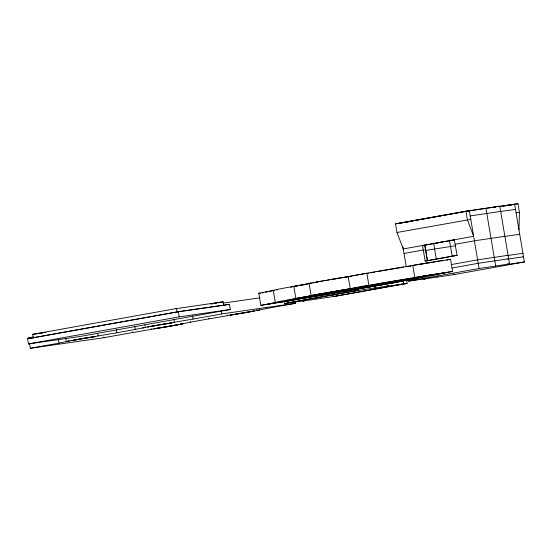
<?xml version="1.0" encoding="UTF-8"?>
<svg xmlns="http://www.w3.org/2000/svg" width="552" height="552" viewBox="0 0 552 552"><rect width="100%" height="100%" fill="white"/><g stroke="black" fill="none" stroke-linecap="round" stroke-linejoin="round"><path stroke-width="0.83" d="M518.956 229.798L519.46 212.361L517.997 203.716L497.145 206.745M507.681 263.711L507.785 264.36L509.551 263.959L499.781 206.186L498.014 206.593M65.716 338.307L66.254 341.502L85.456 337.983M258.798 293.257L273.281 290.469L275.324 302.579L260.848 305.366L258.798 293.257L260.406 293.119M309.065 283.376L348.202 276.573L350.251 288.682L311.107 295.486L309.065 283.376L310.645 283.238M438.081 274.192L452.557 271.411L450.508 259.302L448.638 259.757M500.416 211.457L470.207 215.908M507.647 255.438L508.088 255.307L477.639 259.84L451.598 264.518M508.233 258.902L508.675 258.771L478.225 263.304L452.185 267.975M266.45 291.891L265.719 292.091L266.34 292.056M504.176 236.47L504.866 236.284L474.423 240.817L455.145 244.274M317.227 281.899L315.979 282.203L317.048 282.113M442.318 260.779L443.497 260.51L440.51 260.848M266.989 291.78L269.341 291.325M304.462 299.356L304.676 300.654L302.917 301.061L336.734 296.038L407.148 283.404L406.603 280.161M387.055 285.632L387.166 286.281L388.932 285.874L355.115 290.89L284.694 303.531L284.37 301.585M425.192 278.091L425.295 278.739L423.556 279.126L453.986 274.606L524.4 261.972L514.63 204.199L511.738 204.695M317.89 281.768L322.561 280.899M446.478 260.185L447.644 259.957M493.854 207.276L495.62 206.897L492.971 207.242M425.233 250.297L425.716 250.208M270.314 291.139L272.419 290.759M465.964 211.202L467.427 219.855L473.664 236.318L403.243 248.959L397.005 232.495L395.542 223.843L465.964 211.202L487.609 208.042M398.53 223.332L467.848 211.016M467.006 211.14L469.331 210.719L479.101 268.493L509.551 263.959M400.352 223.118L401.801 222.863M402.925 222.67L469.021 210.795M483.324 208.801L485.07 208.483M506.198 205.634L508.675 205.185M503.534 206.131L512.297 204.613M506.971 205.696L517.997 203.716M397.005 232.495L470.794 219.372M454.448 239.851L424.764 245.178L427.393 260.723L457.27 255.355M423.281 249.994L404.002 253.458L404.381 253.402M424.612 249.835L425.523 249.67M455.531 245.737L425.164 250.491M519.135 234.4L519.722 234.296L504.811 236.442M426.289 244.902L422.522 245.502L425.15 261.041L457.015 255.321L454.386 239.782M308.947 283.618L293.802 286.336L295.851 298.446L368.888 285.336L366.838 273.226L343.834 277.359M310.114 283.411L311.28 283.204M312.805 282.928L314.26 282.665M316.082 282.341L317.172 282.141M331.828 279.512L333.339 279.243M334.843 278.974L336.354 278.698M337.858 278.429L339.363 278.16M340.874 277.891L343.109 277.49M345.731 277.304L346.78 277.118A45.616 0.718 -9.6 0 0 346.822 277.345M273.185 290.621L274.461 290.393M419.058 264.442L420.341 264.208M420.721 264.139L423.467 263.656M177.082 311.977L33.341 337.776L32.754 334.319L176.495 308.52L177.082 311.977L223.691 305.263L223.105 301.806L175.874 308.671M210.988 303.938L212.665 303.641M214.348 303.338L220.234 302.282M211.319 303.924L213.003 303.621M214.687 303.317L216.37 303.013M218.054 302.71L223.105 301.806M28.697 338.555L28.587 337.907L33.368 337.051M27.6 338.728L178.324 311.673L229.425 304.318L230.301 309.506L79.578 336.561L28.476 343.917L27.6 338.728L33.562 337.865M223.498 305.38L229.425 304.318M522.358 253.423L522.937 253.32L507.178 255.59M28.476 343.917L179.207 316.862L230.301 309.506M522.937 256.887L523.524 256.783L507.764 259.047M332.007 292.243L348.829 289.22M276.511 302.503L267.768 304.193L292.298 300.226M421.107 276.545L452.557 271.411M436.894 274.275L445.636 272.578L432.651 274.537M298.597 299.232L260.848 305.366M364.575 287.551L381.397 284.535M344.517 291.435L417.553 278.332M29.573 343.744L30.339 348.284L59.057 343.13A22.28 0.352 -9.6 0 1 69.007 341.191L68.896 340.543M86.126 337.955L98.104 335.968A22.28 0.352 -9.6 0 1 116.851 332.759L135.288 329.447A22.28 0.352 -9.6 0 1 145.245 327.508L145.135 326.86M145.245 327.508L142.492 327.819L174.342 322.285A22.28 0.352 -9.6 0 1 193.09 319.077L221.8 313.922L295.361 303.331L295.037 301.385M408.411 279.512L408.687 281.134L479.101 268.493M30.339 348.284L103.9 337.693L132.618 332.539A22.28 0.352 -9.6 0 0 151.365 329.33L163.344 327.35M180.352 323.465L180.463 324.114A22.28 0.352 -9.6 0 0 190.412 322.168L208.849 318.856A22.28 0.352 -9.6 0 0 227.603 315.647L259.447 310.114L256.701 310.424L256.59 309.775M256.701 310.424A22.28 0.352 -9.6 0 0 266.65 308.485L295.361 303.331M323.679 280.699L326.184 280.264M468.089 211.023L488.465 207.904M424.785 263.421L429.104 262.683M244.495 312.832L254.258 310.99L230.039 315.082L240.817 313.46M327.55 280.023L328.971 279.781M158.652 324.893L147.681 326.943L171.9 322.851L159.88 324.686M431.209 274.668L414.807 277.546L412.758 265.436L431.367 262.193M242.024 313.336L243.784 313.039M330.427 279.533L336.168 278.581M164.006 327.322L183.209 323.796L180.463 324.114M488.278 208L499.781 206.186M430.608 262.428L450.508 259.302M87.223 337.686L71.443 340.625L95.662 336.534L87.333 337.755M162.247 327.612L178.02 324.673L153.808 328.771L162.136 327.543M489.024 207.876L492.412 207.331M433.548 261.945L436.273 261.503M337.472 278.374L339.784 278.008M437.501 261.303L439.627 260.979M340.77 277.856L342.378 277.621M268.796 291.718L269.68 291.58M262.221 292.87L263.338 292.705M344.427 289.724L318.028 294.313L320.312 294.057M368.977 287.047L395.377 282.458L393.093 282.721M363.154 288.096L402.291 281.292L398.917 281.672M494.82 207.172L495.772 207.034M497.932 206.696L510.324 204.909M513.008 204.516L514.988 204.226M404.885 222.373L404.706 222.732M408.259 221.89L406.355 222.166L408.004 221.959M410.157 221.614L411.109 221.476M395.542 223.843L402.084 222.822M402.877 222.76L405.313 222.435M500.595 211.533L515.506 209.387M516.092 212.844L519.46 212.361M452.999 240.03L454.496 239.809M440.199 242.328L442.442 242.004M436.708 242.949L438.95 242.632M425.15 261.041L427.393 260.723M223.112 303.103L259.895 297.804M507.785 264.36L524.4 261.972M35.625 333.843L42.449 332.856M44.153 332.614L45.857 332.366M32.754 334.319L39.53 333.339M41.227 333.097L42.925 332.849M350.354 289.303L363.05 287.475A45.616 0.718 -9.6 0 0 434.859 275.068A45.616 0.718 -9.6 0 0 395.018 280.802A45.616 0.718 -9.6 0 0 350.354 289.303A45.616 0.718 -9.6 0 0 278.546 301.709A45.616 0.718 -9.6 0 0 318.387 295.969A45.616 0.718 -9.6 0 0 363.05 287.475L362.774 285.86M408.687 281.134L425.295 278.739M28.587 337.907L30.457 337.638M30.926 337.569L33.265 337.237M387.166 286.281L407.148 283.404M284.694 303.531L304.676 300.654M314.488 295.099L311.107 295.486M69.007 341.191L66.254 341.502M485.946 208.325L495.717 266.098M449.425 239.989L452.157 256.142M453.82 273.633L453.986 274.606M433.589 243.121L436.183 258.446M437.205 276.028L437.37 277M424.874 245.226L427.524 260.91M402.815 246.413L406.217 266.533M403.229 280.644L403.781 283.887L333.367 296.527L333.201 295.555M374.767 286.074L375.098 288.02M358.151 288.461L358.483 290.407L288.013 302.724M354.784 288.944L355.115 290.89M336.568 295.065L336.734 296.038M316.586 297.942L316.751 298.915M266.54 307.837L266.65 308.485M227.493 314.999L227.603 315.647M221.366 311.328L221.8 313.922M208.739 318.207L208.849 318.856M192.538 315.834L193.09 319.077M190.302 321.519L190.412 322.168M178.324 311.673L179.207 316.862M173.79 319.042L174.342 322.285M151.255 328.681L151.365 329.33M144.803 324.914L144.914 325.563M134.743 326.204L135.288 329.447M132.508 331.89L132.618 332.539M116.306 329.516L116.851 332.759M103.79 337.044L103.9 337.693M97.663 333.373L98.104 335.968M58.395 339.238L59.057 343.13M277.27 290.048A45.616 0.718 -9.6 0 1 276.89 290.097M274.703 290.366A45.616 0.718 -9.6 0 1 311.287 283.273M347.753 276.876A45.616 0.718 -9.6 0 1 352.3 275.931M353.556 275.69A45.616 0.718 -9.6 0 1 426.944 263.235M428.511 263.007A45.616 0.718 -9.6 0 1 429.932 262.8M432.416 262.462A45.616 0.718 -9.6 0 1 433.127 262.373M361.753 274.599A30.526 0.476 -9.6 0 1 362.574 274.406M367.301 273.468A30.526 0.476 -9.6 0 1 368.55 273.226M370.551 272.86A30.526 0.476 -9.6 0 1 374.884 272.067M377.23 271.653A30.526 0.476 -9.6 0 1 403.45 267.202M406.182 266.768A30.526 0.476 -9.6 0 1 411.026 266.002M413.103 265.685A30.526 0.476 -9.6 0 1 414.338 265.498M419.989 264.712A30.526 0.476 -9.6 0 1 420.707 264.636M290.656 287.281A30.526 0.476 -9.6 0 1 292.042 287.005M293.678 286.688A30.526 0.476 -9.6 0 1 297.514 285.964M299.646 285.577A30.526 0.476 -9.6 0 1 306.733 284.315M377.975 284.832A30.526 0.476 -9.6 0 0 423.322 276.745A30.526 0.476 -9.6 0 0 378.361 283.921A30.526 0.476 -9.6 0 0 377.975 284.832M304.939 297.942A30.526 0.476 -9.6 0 0 350.285 289.855A30.526 0.476 -9.6 0 0 305.325 297.031A30.526 0.476 -9.6 0 0 304.939 297.942"/></g></svg>
